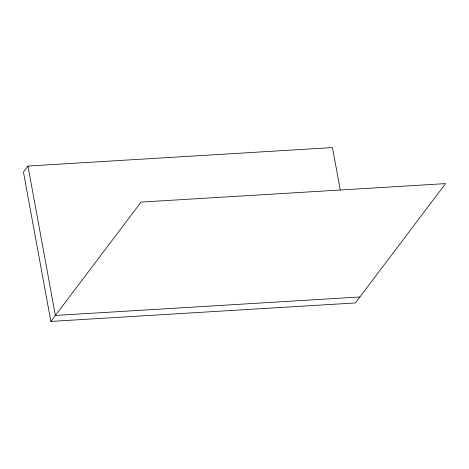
<?xml version="1.0" encoding="UTF-8"?>
<svg xmlns="http://www.w3.org/2000/svg" width="469" height="469" viewBox="0 0 469 469"><rect width="100%" height="100%" fill="white"/><g stroke="black" fill="none" stroke-linecap="round" stroke-linejoin="round"><path stroke-width="0.7" d="M340.248 189.957L332.468 147.577L27.958 166.055L23.45 172.023L50.869 321.423L355.385 302.945L445.55 183.614L141.04 202.092L50.869 321.423M359.893 296.977L55.377 315.455L27.958 166.055"/></g></svg>
